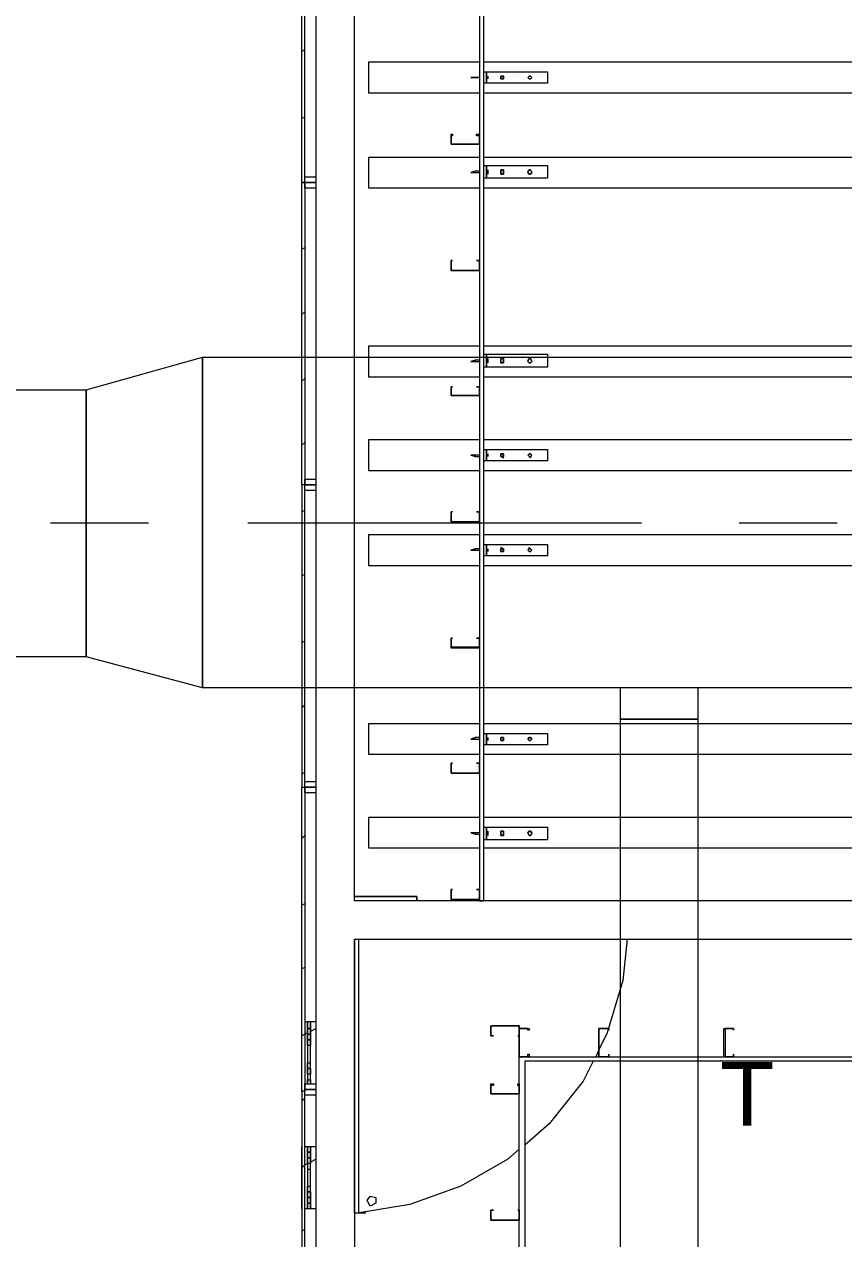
# Model space of a CAD drawing. Header units: metres. Extents: x 29 to 268, y -7 to 151.
# Drawn here: x 75.501 to 78.145, y 40.898 to 44.819 of the extents above; entities that cross this region are included whole.
import ezdxf

# ---------------------------------------------------------------- set-up
doc = ezdxf.new("R2010")
doc.units = ezdxf.units.M
doc.layers.add('HVAC - Ductos', color=5, linetype='Continuous', lineweight=50)
doc.layers.add('PDF2_Geometry', color=7, linetype='Continuous', true_color=0xaaaaaa)
doc.layers.add('PDF2_Text', color=7, linetype='Continuous')
doc.styles.add('PDF Helvetica', font='')
doc.styles.get('PDF Helvetica').set_extended_font_data('Helvetica')

msp = doc.modelspace()

# ---------------------------------------------------------------- linework, layer by layer
at = {"layer": 'HVAC - Ductos', "lineweight": 0}
for points in [[(75.7002, 43.6384), (76.076, 43.7438), (76.076, 42.6759), (75.7002, 42.7768)], [(81.6357, 42.6759), (76.076, 42.6759), (76.076, 43.7438), (81.6357, 43.7438)], [(75.7002, 42.7768), (65.2638, 42.7768), (65.2638, 43.6384), (75.7002, 43.6384)], [(77.5519, 42.5751), (77.5839, 42.5751), (77.616, 42.5751), (77.6389, 42.5751), (77.6619, 42.5751), (77.671, 42.5751), (77.6756, 42.5751), (77.6756, 42.6759), (77.671, 42.6759), (77.6619, 42.6759), (77.6389, 42.6759), (77.616, 42.6759), (77.5839, 42.6759), (77.5519, 42.6759), (77.5152, 42.6759), (77.4877, 42.6759), (77.4601, 42.6759), (77.4419, 42.6759), (77.4281, 42.6759), (77.4235, 42.6759), (77.4235, 42.5751), (77.4281, 42.5751), (77.4419, 42.5751), (77.4601, 42.5751), (77.4877, 42.5751), (77.5152, 42.5751)]]:
    msp.add_lwpolyline(points, close=True, dxfattribs=at)
msp.add_lwpolyline([(77.6756, 37.5242), (77.6756, 42.5751), (77.671, 42.5751), (77.6619, 42.5751), (77.6389, 42.5751), (77.616, 42.5751), (77.5839, 42.5751), (77.5519, 42.5751), (77.5152, 42.5751), (77.4877, 42.5751), (77.4601, 42.5751), (77.4419, 42.5751), (77.4281, 42.5751), (77.4235, 42.5751), (77.4235, 37.5242)], dxfattribs=at)
at = {"layer": 'PDF2_Geometry', "lineweight": 0}
for points in [[(76.406, 39.463), (76.3968, 39.463), (76.3968, 40.398), (76.406, 40.398), (76.406, 41.3742), (76.3968, 41.3742), (76.3968, 42.355), (76.406, 42.355), (76.406, 43.3313), (76.3968, 43.3313), (76.3968, 44.3076), (76.406, 44.3076), (76.406, 45.2884), (76.3968, 45.2884), (76.3968, 46.5214), (76.3968, 46.7322), (76.406, 46.7322), (76.406, 46.5214), (76.3968, 46.5214), (76.3968, 46.7322), (76.406, 46.7322)], [(76.406, 44.3122), (76.4014, 44.3076), (76.3968, 44.3076), (76.3968, 45.2884), (76.406, 45.2884), (76.406, 46.5214), (76.3968, 46.5214), (76.3968, 45.2884)], [(76.6031, 40.98), (76.5664, 40.98), (76.5664, 41.8647), (76.5664, 40.398), (76.4427, 40.398), (76.4427, 45.2838), (76.5664, 45.2838), (76.5664, 46.0722), (76.9698, 46.0722), (76.9698, 41.9884), (76.9835, 41.9884), (76.9835, 46.0722), (79.6831, 46.0722), (79.6831, 41.9884), (79.7015, 41.9884), (79.7015, 46.0722)], [(76.5664, 41.8647), (80.1185, 41.8647), (80.1185, 40.398), (80.1185, 36.1859), (80.1185, 40.398), (80.2423, 40.398), (80.2423, 45.2838)], [(80.1185, 45.2838), (80.1185, 41.9884), (76.5664, 41.9884), (76.5664, 45.2838)], [(76.406, 44.7384), (76.3968, 44.7292)], [(76.9698, 44.5964), (76.6123, 44.5964), (76.6123, 44.6972), (76.9698, 44.6972)], [(76.9835, 44.6972), (79.6831, 44.6972)], [(76.9835, 44.6651), (76.9927, 44.6651), (77.1897, 44.6651), (77.1897, 44.6284), (76.9927, 44.6284), (76.9835, 44.6284)], [(76.956, 44.6468), (76.9423, 44.6468), (76.956, 44.6468)], [(76.9698, 44.6468), (76.956, 44.6468), (76.9698, 44.6468)], [(76.956, 44.6468), (76.956, 44.6468)], [(76.9927, 44.6514), (76.9927, 44.6514)], [(76.9927, 44.6422), (76.9927, 44.6376)], [(79.6831, 44.5964), (76.9835, 44.5964)], [(76.406, 44.5184), (76.3968, 44.5139)], [(76.8781, 44.4314), (76.8781, 44.4314)], [(76.8781, 44.4314), (76.8781, 44.4314)], [(76.9698, 44.2892), (76.6123, 44.2892), (76.6123, 44.3901), (76.9698, 44.3901)], [(76.9835, 44.3901), (79.6831, 44.3901)], [(76.9835, 44.3626), (76.9927, 44.3626), (77.1897, 44.3626), (77.1897, 44.3214), (76.9927, 44.3214), (76.9835, 44.3214)], [(76.9927, 44.3488), (76.9927, 44.3443)], [(76.4427, 44.2892), (76.406, 44.2892), (76.406, 44.3076), (76.4427, 44.3076), (76.406, 44.3076), (76.406, 44.3259), (76.4427, 44.3259)], [(76.9698, 44.3443), (76.956, 44.3443), (76.9423, 44.3397), (76.956, 44.3397), (76.9698, 44.3397)], [(76.956, 44.3397), (76.956, 44.3443)], [(76.956, 44.3397), (76.956, 44.3397)], [(76.9927, 44.3397), (76.9927, 44.3351)], [(76.3968, 44.3076), (76.406, 44.3076), (76.406, 43.3313), (76.3968, 43.3313), (76.3968, 42.355), (76.406, 42.355), (76.406, 41.3742), (76.3968, 41.3742), (76.3968, 40.398), (76.3968, 39.463), (76.406, 39.463), (76.406, 40.398), (76.4198, 40.398)], [(79.6831, 44.2892), (76.9835, 44.2892)], [(76.406, 44.0968), (76.3968, 44.0922)], [(76.8827, 44.0555), (76.8827, 44.0555)], [(76.9606, 44.0555), (76.9606, 44.0555)], [(76.406, 43.8905), (76.3968, 43.8813)], [(76.9698, 43.6797), (76.6123, 43.6797), (76.6123, 43.7805), (76.9698, 43.7805)], [(76.9835, 43.7805), (79.6831, 43.7805)], [(76.9698, 43.7346), (76.956, 43.7346), (76.9423, 43.73), (76.956, 43.73), (76.9698, 43.73)], [(76.956, 43.73), (76.956, 43.7346)], [(76.956, 43.73), (76.956, 43.73)], [(76.9835, 43.753), (76.9927, 43.753), (77.1897, 43.753), (77.1897, 43.7118), (76.9927, 43.7118), (76.9835, 43.7118)], [(76.9927, 43.7392), (76.9927, 43.7346)], [(76.9927, 43.73), (76.9927, 43.7255)], [(76.406, 43.6751), (76.3968, 43.6659)], [(76.8827, 43.6476), (76.8827, 43.6476)], [(76.9606, 43.6476), (76.9606, 43.6476)], [(79.6831, 43.6797), (76.9835, 43.6797)], [(76.8781, 43.6201), (76.8781, 43.6201)], [(76.8781, 43.6201), (76.8781, 43.6201)], [(76.406, 43.4688), (76.3968, 43.4596)], [(76.9698, 43.3772), (76.6123, 43.3772), (76.6123, 43.478), (76.9698, 43.478)], [(76.9835, 43.478), (79.6831, 43.478)], [(76.9835, 43.4459), (76.9927, 43.4459), (77.1897, 43.4459), (77.1897, 43.4093), (76.9927, 43.4093), (76.9835, 43.4093)], [(76.9698, 43.4276), (76.956, 43.4276), (76.9423, 43.4276), (76.956, 43.423), (76.9698, 43.423)], [(76.956, 43.4276), (76.956, 43.4276)], [(76.956, 43.423), (76.956, 43.4276)], [(76.9927, 43.4322), (76.9927, 43.4322)], [(76.9927, 43.423), (76.9927, 43.4184)], [(79.6831, 43.3772), (76.9835, 43.3772)], [(76.4427, 43.313), (76.406, 43.313), (76.406, 43.3313), (76.406, 43.3496), (76.4427, 43.3496)], [(76.4427, 43.3313), (76.406, 43.3313), (76.4427, 43.3313)], [(76.406, 43.2488), (76.3968, 43.2443)], [(76.8781, 43.2122), (76.8781, 43.2122)], [(76.8781, 43.2122), (76.8781, 43.2122)], [(76.8827, 43.2443), (76.8827, 43.2443)], [(76.9606, 43.2443), (76.9606, 43.2443)], [(75.9018, 43.2076), (75.5856, 43.2076)], [(77.4923, 43.2076), (76.2227, 43.2076)], [(76.9698, 43.0701), (76.6123, 43.0701), (76.6123, 43.1709), (76.9698, 43.1709)], [(76.9835, 43.1709), (79.6831, 43.1709)], [(78.1247, 43.2076), (77.8085, 43.2076)], [(76.9835, 43.1389), (76.9927, 43.1389), (77.1897, 43.1389), (77.1897, 43.1022), (76.9927, 43.1022), (76.9835, 43.1022)], [(76.9698, 43.1251), (76.956, 43.1251), (76.9423, 43.1205), (76.956, 43.1205), (76.9698, 43.1205)], [(76.956, 43.1205), (76.956, 43.1251)], [(76.956, 43.1205), (76.956, 43.1205)], [(76.9927, 43.1297), (76.9927, 43.1251)], [(76.9927, 43.1159), (76.9927, 43.1159)], [(79.6831, 43.0701), (76.9835, 43.0701)], [(76.406, 43.0426), (76.3968, 43.038)], [(76.406, 42.8272), (76.3968, 42.8226)], [(76.8827, 42.8363), (76.8827, 42.8363)], [(76.9606, 42.8363), (76.9606, 42.8363)], [(76.8781, 42.8088), (76.8781, 42.8088)], [(76.406, 42.6209), (76.3968, 42.6117)], [(76.9698, 42.4605), (76.6123, 42.4605), (76.6123, 42.5613), (76.9698, 42.5613)], [(76.9835, 42.5613), (79.6831, 42.5613)], [(76.9698, 42.5155), (76.956, 42.5155), (76.9423, 42.5109), (76.956, 42.5109), (76.9698, 42.5109)], [(76.956, 42.5109), (76.956, 42.5155)], [(76.956, 42.5109), (76.956, 42.5109)], [(76.9835, 42.5292), (76.9927, 42.5292), (77.1897, 42.5292), (77.1897, 42.4926), (76.9927, 42.4926), (76.9835, 42.4926)], [(76.9927, 42.5201), (76.9927, 42.5155)], [(76.9927, 42.5063), (76.9927, 42.5063)], [(76.8827, 42.433), (76.8827, 42.433)], [(76.9606, 42.433), (76.9606, 42.433)], [(79.6831, 42.4605), (76.9835, 42.4605)], [(76.406, 42.4055), (76.3968, 42.3963)], [(76.8781, 42.4009), (76.8781, 42.4009)], [(76.8781, 42.4009), (76.8781, 42.4009)], [(76.4427, 42.3367), (76.406, 42.3367), (76.406, 42.355), (76.4427, 42.355), (76.406, 42.355), (76.406, 42.3734), (76.4427, 42.3734)], [(76.9698, 42.158), (76.6123, 42.158), (76.6123, 42.2588), (76.9698, 42.2588)], [(76.9835, 42.2588), (79.6831, 42.2588)], [(76.406, 42.1992), (76.3968, 42.1901)], [(76.9698, 42.2084), (76.956, 42.2084), (76.9423, 42.2084), (76.956, 42.2038), (76.9698, 42.2038)], [(76.956, 42.2084), (76.956, 42.2084)], [(76.956, 42.2038), (76.956, 42.2084)], [(76.9835, 42.2267), (76.9927, 42.2267), (77.1897, 42.2267), (77.1897, 42.1855), (76.9927, 42.1855), (76.9835, 42.1855)], [(76.9927, 42.213), (76.9927, 42.2084)], [(76.9927, 42.2038), (76.9927, 42.1992)], [(79.6831, 42.158), (76.9835, 42.158)], [(76.8827, 42.0251), (76.8827, 42.0251)], [(76.9606, 42.0251), (76.9606, 42.0251)], [(76.406, 41.9792), (76.3968, 41.9746)], [(76.5802, 40.98), (76.5802, 41.8647)], [(77.4464, 41.8647), (77.4327, 41.7317), (77.3823, 41.5622), (77.3548, 41.5072), (77.3456, 41.4843)], [(76.406, 41.773), (76.3968, 41.7684)], [(76.3968, 41.3926), (76.3968, 41.5988)], [(76.406, 41.5988), (76.4152, 41.5988), (76.4152, 41.3971), (76.4152, 41.4109), (76.4244, 41.4109), (76.4244, 41.3971), (76.4244, 41.5988), (76.4427, 41.5988)], [(76.4427, 41.5759), (76.4244, 41.5667)], [(77.0981, 41.5759), (77.0981, 41.5759)], [(77.0981, 41.5759), (77.0981, 41.5759)], [(77.3548, 41.5759), (77.3548, 41.5759)], [(77.3548, 41.5759), (77.3548, 41.5759)], [(77.3869, 41.5713), (77.3869, 41.5713)], [(77.7627, 41.5759), (77.7627, 41.5759)], [(77.7902, 41.5713), (77.7902, 41.5713)], [(76.4152, 41.5622), (76.406, 41.5576), (76.3968, 41.553)], [(77.0156, 41.553), (77.0156, 41.553)], [(77.0935, 41.553), (77.0935, 41.553)], [(77.3869, 41.4934), (77.3869, 41.4934)], [(77.7902, 41.4934), (77.7902, 41.4934)], [(76.4244, 41.4476), (76.4244, 41.4292), (76.4152, 41.4292), (76.4152, 41.4109), (76.4244, 41.4109), (76.4244, 41.4292), (76.4152, 41.4292), (76.4152, 41.4476), (76.4244, 41.4476), (76.4152, 41.4476), (76.4152, 41.4659), (76.4244, 41.4659)], [(77.3364, 41.4705), (77.3043, 41.4063), (77.1943, 41.2688), (77.1164, 41.2001)], [(76.4427, 41.3605), (76.406, 41.3605), (76.406, 41.3788), (76.4427, 41.3788), (76.406, 41.3788), (76.406, 41.3971), (76.4427, 41.3971)], [(76.406, 41.3513), (76.3968, 41.3421)], [(77.0981, 41.3651), (77.0981, 41.3651)], [(77.0981, 41.3651), (77.0981, 41.3651)], [(76.3968, 40.9938), (76.3968, 41.1955)], [(76.406, 41.1955), (76.4152, 41.1955), (76.4152, 40.9938), (76.406, 40.9938)], [(76.4427, 40.9938), (76.4244, 40.9938), (76.4244, 41.1955), (76.4427, 41.1955)], [(77.0981, 41.1863), (77.0614, 41.1542), (76.9101, 41.0671), (76.7451, 41.0076), (76.5756, 40.98)], [(76.3968, 41.1267), (76.406, 41.1359), (76.4152, 41.1405), (76.4152, 41.1588), (76.4244, 41.1588), (76.4244, 41.1405), (76.4152, 41.1405), (76.4152, 41.1221), (76.4244, 41.1221), (76.4244, 41.1405), (76.4152, 41.1405)], [(76.4427, 41.1542), (76.4244, 41.1451)], [(76.4244, 41.0488), (76.4244, 41.0305), (76.4152, 41.0305), (76.4152, 41.0488), (76.4244, 41.0488), (76.4152, 41.0488), (76.4152, 41.0671), (76.4244, 41.0671)], [(77.0156, 40.9892), (77.0156, 40.9892)], [(77.0935, 40.9892), (77.0935, 40.9892)], [(76.406, 40.9297), (76.3968, 40.9205)]]:
    msp.add_lwpolyline(points, dxfattribs=at)
for points in [[(76.9927, 44.6284), (76.9927, 44.6651)], [(76.9927, 44.6468), (76.9927, 44.6514), (76.9927, 44.6468), (76.9927, 44.6422), (76.9927, 44.6376), (76.9927, 44.6422)], [(76.9973, 44.6468), (76.9973, 44.6514), (76.9973, 44.6468), (76.9973, 44.6422)], [(77.0477, 44.6468), (77.0477, 44.6514), (77.0385, 44.6514), (77.0385, 44.6468), (77.0385, 44.6422), (77.0477, 44.6422)], [(77.0385, 44.6468), (77.0385, 44.6514), (77.0477, 44.6514), (77.0477, 44.6468), (77.0477, 44.6422), (77.0385, 44.6422)], [(77.1393, 44.6468), (77.1347, 44.6514), (77.1302, 44.6514), (77.1256, 44.6468), (77.1302, 44.6422), (77.1347, 44.6422)], [(77.1256, 44.6468), (77.1302, 44.6514), (77.1347, 44.6514), (77.1393, 44.6468), (77.1347, 44.6422), (77.1302, 44.6422)], [(76.8827, 44.4634), (76.8827, 44.4588), (76.8781, 44.4588), (76.8781, 44.4314), (76.9652, 44.4314), (76.9698, 44.4314), (76.9698, 44.4588), (76.9606, 44.4588), (76.9606, 44.4634), (76.9698, 44.4634), (76.9698, 44.4314), (76.9652, 44.4314), (76.8781, 44.4314), (76.8781, 44.4634)], [(76.9927, 44.3214), (76.9927, 44.3626)], [(76.9927, 44.3397), (76.9927, 44.3488), (76.9927, 44.3397), (76.9927, 44.3351)], [(76.9973, 44.3397), (76.9973, 44.3488), (76.9973, 44.3397), (76.9973, 44.3351)], [(77.0477, 44.3397), (77.0477, 44.3488), (77.0385, 44.3488), (77.0385, 44.3443), (77.0385, 44.3397), (77.0385, 44.3351), (77.0477, 44.3351)], [(77.0385, 44.3397), (77.0385, 44.3488), (77.0477, 44.3488), (77.0477, 44.3397), (77.0477, 44.3351), (77.0385, 44.3351)], [(77.1393, 44.3397), (77.1347, 44.3488), (77.1302, 44.3488), (77.1256, 44.3443), (77.1256, 44.3397), (77.1302, 44.3351), (77.1347, 44.3351)], [(77.1256, 44.3397), (77.1302, 44.3488), (77.1347, 44.3488), (77.1393, 44.3397), (77.1347, 44.3351), (77.1302, 44.3351)], [(76.8781, 44.028), (76.8781, 44.0234), (76.9652, 44.0234), (76.9698, 44.0234), (76.9698, 44.028), (76.9698, 44.0555), (76.9606, 44.0555), (76.9698, 44.0555), (76.9698, 44.028), (76.9698, 44.0234), (76.9652, 44.0234), (76.8781, 44.0234), (76.8781, 44.028), (76.8781, 44.0555)], [(76.8827, 44.0555), (76.8781, 44.0555)], [(76.9927, 43.7118), (76.9927, 43.753)], [(76.9927, 43.73), (76.9927, 43.7392), (76.9927, 43.73), (76.9927, 43.7255)], [(76.9973, 43.73), (76.9973, 43.7392), (76.9973, 43.73), (76.9973, 43.7255)], [(77.0477, 43.73), (77.0477, 43.7392), (77.0385, 43.7392), (77.0385, 43.7346), (77.0385, 43.73), (77.0385, 43.7255), (77.0477, 43.7255)], [(77.0385, 43.73), (77.0385, 43.7392), (77.0477, 43.7392), (77.0477, 43.73), (77.0477, 43.7255), (77.0385, 43.7255)], [(77.1393, 43.73), (77.1347, 43.7392), (77.1302, 43.7392), (77.1256, 43.7346), (77.1256, 43.73), (77.1302, 43.7255), (77.1347, 43.7255)], [(77.1256, 43.73), (77.1302, 43.7392), (77.1347, 43.7392), (77.1393, 43.73), (77.1347, 43.7255), (77.1302, 43.7255)], [(76.8781, 43.6201), (76.9652, 43.6201), (76.9698, 43.6201), (76.9698, 43.6476), (76.9606, 43.6476), (76.9698, 43.6476), (76.9698, 43.6201), (76.9652, 43.6201), (76.8781, 43.6201), (76.8781, 43.6476)], [(76.8827, 43.6476), (76.8781, 43.6476)], [(76.9927, 43.4093), (76.9927, 43.4459)], [(76.9927, 43.4276), (76.9927, 43.4322), (76.9927, 43.4276), (76.9927, 43.423), (76.9927, 43.4184), (76.9927, 43.423)], [(76.9973, 43.4276), (76.9973, 43.4322), (76.9973, 43.4276), (76.9973, 43.423)], [(77.0477, 43.4276), (77.0477, 43.4322), (77.0385, 43.4322), (77.0385, 43.4276), (77.0385, 43.423), (77.0477, 43.4184)], [(77.0385, 43.4276), (77.0385, 43.4322), (77.0477, 43.4322), (77.0477, 43.4276), (77.0477, 43.423), (77.0385, 43.423)], [(77.1393, 43.4276), (77.1347, 43.4322), (77.1302, 43.4322), (77.1256, 43.4276), (77.1302, 43.423), (77.1347, 43.4184)], [(77.1256, 43.4276), (77.1302, 43.4322), (77.1347, 43.4322), (77.1393, 43.4276), (77.1347, 43.423), (77.1302, 43.423)], [(76.8781, 43.2122), (76.9652, 43.2122), (76.9698, 43.2122), (76.9698, 43.2443), (76.9606, 43.2443), (76.9698, 43.2443), (76.9698, 43.2122), (76.9652, 43.2122), (76.8781, 43.2122), (76.8781, 43.2443)], [(76.8827, 43.2443), (76.8781, 43.2443)], [(76.9927, 43.1022), (76.9927, 43.1389)], [(76.9927, 43.1205), (76.9927, 43.1251), (76.9927, 43.1297), (76.9927, 43.1251), (76.9927, 43.1205), (76.9927, 43.1159)], [(76.9973, 43.1205), (76.9973, 43.1251), (76.9973, 43.1205), (76.9973, 43.1159)], [(77.0477, 43.1205), (77.0477, 43.1251), (77.0385, 43.1297), (77.0385, 43.1205), (77.0385, 43.1159), (77.0477, 43.1159)], [(77.0385, 43.1205), (77.0385, 43.1251), (77.0477, 43.1251), (77.0477, 43.1205), (77.0477, 43.1159), (77.0385, 43.1159)], [(77.1393, 43.1205), (77.1347, 43.1251), (77.1302, 43.1297), (77.1256, 43.1205), (77.1302, 43.1159), (77.1347, 43.1159)], [(77.1256, 43.1205), (77.1302, 43.1251), (77.1347, 43.1251), (77.1393, 43.1205), (77.1347, 43.1159), (77.1302, 43.1159)], [(76.8781, 42.8088), (76.9652, 42.8088), (76.9698, 42.8088), (76.9698, 42.8363), (76.9606, 42.8363), (76.9698, 42.8363), (76.9698, 42.8088), (76.9698, 42.8042), (76.9652, 42.8042), (76.8781, 42.8042), (76.8781, 42.8088), (76.8781, 42.8363)], [(76.8827, 42.8363), (76.8781, 42.8363)], [(76.9927, 42.4926), (76.9927, 42.5292)], [(76.9927, 42.5109), (76.9927, 42.5155), (76.9927, 42.5201), (76.9927, 42.5155), (76.9927, 42.5109), (76.9927, 42.5063)], [(76.9973, 42.5109), (76.9973, 42.5155), (76.9973, 42.5109), (76.9973, 42.5063)], [(77.0477, 42.5109), (77.0477, 42.5155), (77.0385, 42.5155), (77.0385, 42.5109), (77.0385, 42.5063), (77.0477, 42.5063)], [(77.0385, 42.5109), (77.0385, 42.5155), (77.0477, 42.5155), (77.0477, 42.5109), (77.0477, 42.5063), (77.0385, 42.5063)], [(77.1393, 42.5109), (77.1347, 42.5155), (77.1302, 42.5155), (77.1256, 42.5109), (77.1302, 42.5063), (77.1347, 42.5063)], [(77.1256, 42.5109), (77.1302, 42.5155), (77.1347, 42.5155), (77.1393, 42.5109), (77.1347, 42.5063), (77.1302, 42.5063)], [(76.8781, 42.4009), (76.9652, 42.4009), (76.9698, 42.4009), (76.9698, 42.433), (76.9606, 42.433), (76.9698, 42.433), (76.9698, 42.4009), (76.9652, 42.4009), (76.8781, 42.4009), (76.8781, 42.433)], [(76.8827, 42.433), (76.8781, 42.433)], [(76.9927, 42.1855), (76.9927, 42.2267)], [(76.9927, 42.2084), (76.9927, 42.213), (76.9927, 42.2084), (76.9927, 42.1992)], [(76.9973, 42.2084), (76.9973, 42.213), (76.9973, 42.2084), (76.9973, 42.1992)], [(77.0477, 42.2084), (77.0477, 42.213), (77.0385, 42.213), (77.0385, 42.2084), (77.0385, 42.1992), (77.0477, 42.1992), (77.0477, 42.2038)], [(77.0385, 42.2084), (77.0385, 42.213), (77.0477, 42.213), (77.0477, 42.2084), (77.0477, 42.1992), (77.0385, 42.1992)], [(77.1393, 42.2084), (77.1347, 42.213), (77.1302, 42.213), (77.1256, 42.2084), (77.1302, 42.1992), (77.1347, 42.1992), (77.1393, 42.2038)], [(77.1256, 42.2084), (77.1302, 42.213), (77.1347, 42.213), (77.1393, 42.2084), (77.1347, 42.1992), (77.1302, 42.1992)], [(76.5664, 42.0022), (76.7681, 42.0022), (76.7681, 41.9884), (76.7681, 42.0022)], [(76.8781, 41.9976), (76.8781, 41.993), (76.9652, 41.993), (76.9698, 41.993), (76.9698, 41.9976), (76.9698, 42.0251), (76.9606, 42.0251), (76.9698, 42.0251), (76.9698, 41.9976), (76.9698, 41.993), (76.9652, 41.993), (76.8781, 41.993), (76.8781, 41.9976), (76.8781, 42.0251)], [(76.8827, 42.0251), (76.8781, 42.0251)], [(76.4152, 41.5759), (76.4152, 41.5988), (76.4244, 41.5988), (76.4244, 41.5759)], [(76.4244, 41.5576), (76.4152, 41.5576), (76.4152, 41.5759), (76.4244, 41.5759)], [(77.0981, 41.5805), (77.0981, 41.5851), (77.011, 41.5851), (77.0064, 41.5805), (77.0064, 41.553), (77.0156, 41.553), (77.0064, 41.553), (77.0064, 41.5805), (77.0064, 41.5851), (77.011, 41.5851), (77.0981, 41.5851), (77.0981, 41.5805), (77.0981, 41.553)], [(77.0981, 41.4843), (77.0981, 41.4889), (77.0981, 41.5759), (77.1302, 41.5759), (77.1302, 41.5713), (77.1256, 41.5713), (77.1256, 41.5759), (77.0981, 41.5759), (77.0981, 41.4889), (77.0981, 41.4843), (77.1256, 41.4843), (77.1256, 41.4934), (77.1302, 41.4934), (77.1302, 41.4843)], [(77.3548, 41.4843), (77.3548, 41.4889), (77.3548, 41.5759), (77.3869, 41.5759), (77.3869, 41.5713), (77.3869, 41.5759), (77.3548, 41.5759), (77.3548, 41.4889), (77.3548, 41.4843), (77.3869, 41.4843)], [(77.7627, 41.4843), (77.7581, 41.4889), (77.7581, 41.5759), (77.7627, 41.5759), (77.7902, 41.5759), (77.7902, 41.5713), (77.7902, 41.5759), (77.7627, 41.5759), (77.7627, 41.4889), (77.7627, 41.4843), (77.7902, 41.4843)], [(76.4244, 41.5392), (76.4152, 41.5392), (76.4152, 41.5576), (76.4244, 41.5576)], [(76.4244, 41.5209), (76.4152, 41.5209), (76.4152, 41.5392), (76.4244, 41.5392)], [(77.0935, 41.553), (77.0981, 41.553)], [(77.3869, 41.4934), (77.3869, 41.4843)], [(77.7902, 41.4934), (77.7902, 41.4843)], [(79.5685, 41.4843), (79.5685, 41.4705), (79.5685, 36.5937), (79.5685, 36.5755), (77.0981, 36.5755), (77.0981, 36.5937), (77.0981, 41.4705), (77.0981, 41.4843)], [(77.1164, 41.4705), (77.1164, 36.5937), (79.5548, 36.5937), (79.5548, 41.4705)], [(77.0156, 41.3971), (77.0156, 41.3926), (77.0064, 41.3926), (77.0064, 41.3651), (77.011, 41.3651), (77.0981, 41.3651), (77.0981, 41.3926), (77.0935, 41.3926), (77.0935, 41.3971), (77.0981, 41.3971), (77.0981, 41.3651), (77.011, 41.3651), (77.0064, 41.3651), (77.0064, 41.3971)], [(76.4152, 41.1771), (76.4152, 41.1955), (76.4244, 41.1955), (76.4244, 41.1771)], [(76.4244, 41.1588), (76.4152, 41.1588), (76.4152, 41.1771), (76.4244, 41.1771)], [(76.4244, 41.0121), (76.4152, 41.0121), (76.4152, 41.0305), (76.4244, 41.0305)], [(76.6077, 41.0213), (76.6169, 41.0351), (76.6351, 41.0305), (76.6351, 41.0121), (76.6169, 41.003)], [(76.4244, 41.0121), (76.4244, 40.9938), (76.4152, 40.9938), (76.4152, 41.0121)], [(77.0064, 40.9617), (77.0064, 40.9571), (77.011, 40.9571), (77.0981, 40.9571), (77.0981, 40.9617), (77.0981, 40.9892), (77.0935, 40.9892), (77.0981, 40.9892), (77.0981, 40.9617), (77.0981, 40.9571), (77.011, 40.9571), (77.0064, 40.9571), (77.0064, 40.9617), (77.0064, 40.9892)], [(77.0156, 40.9892), (77.0064, 40.9892)]]:
    msp.add_lwpolyline(points, close=True, dxfattribs=at)

# ---------------------------------------------------------------- texts
at = {"layer": 'PDF2_Text', "lineweight": 0, "insert": (77.746, 41.3658), "char_height": 0.2055, "attachment_point": 4, "style": 'PDF Helvetica'}
msp.add_mtext('T', dxfattribs=at)

doc.saveas('drawing.dxf')
